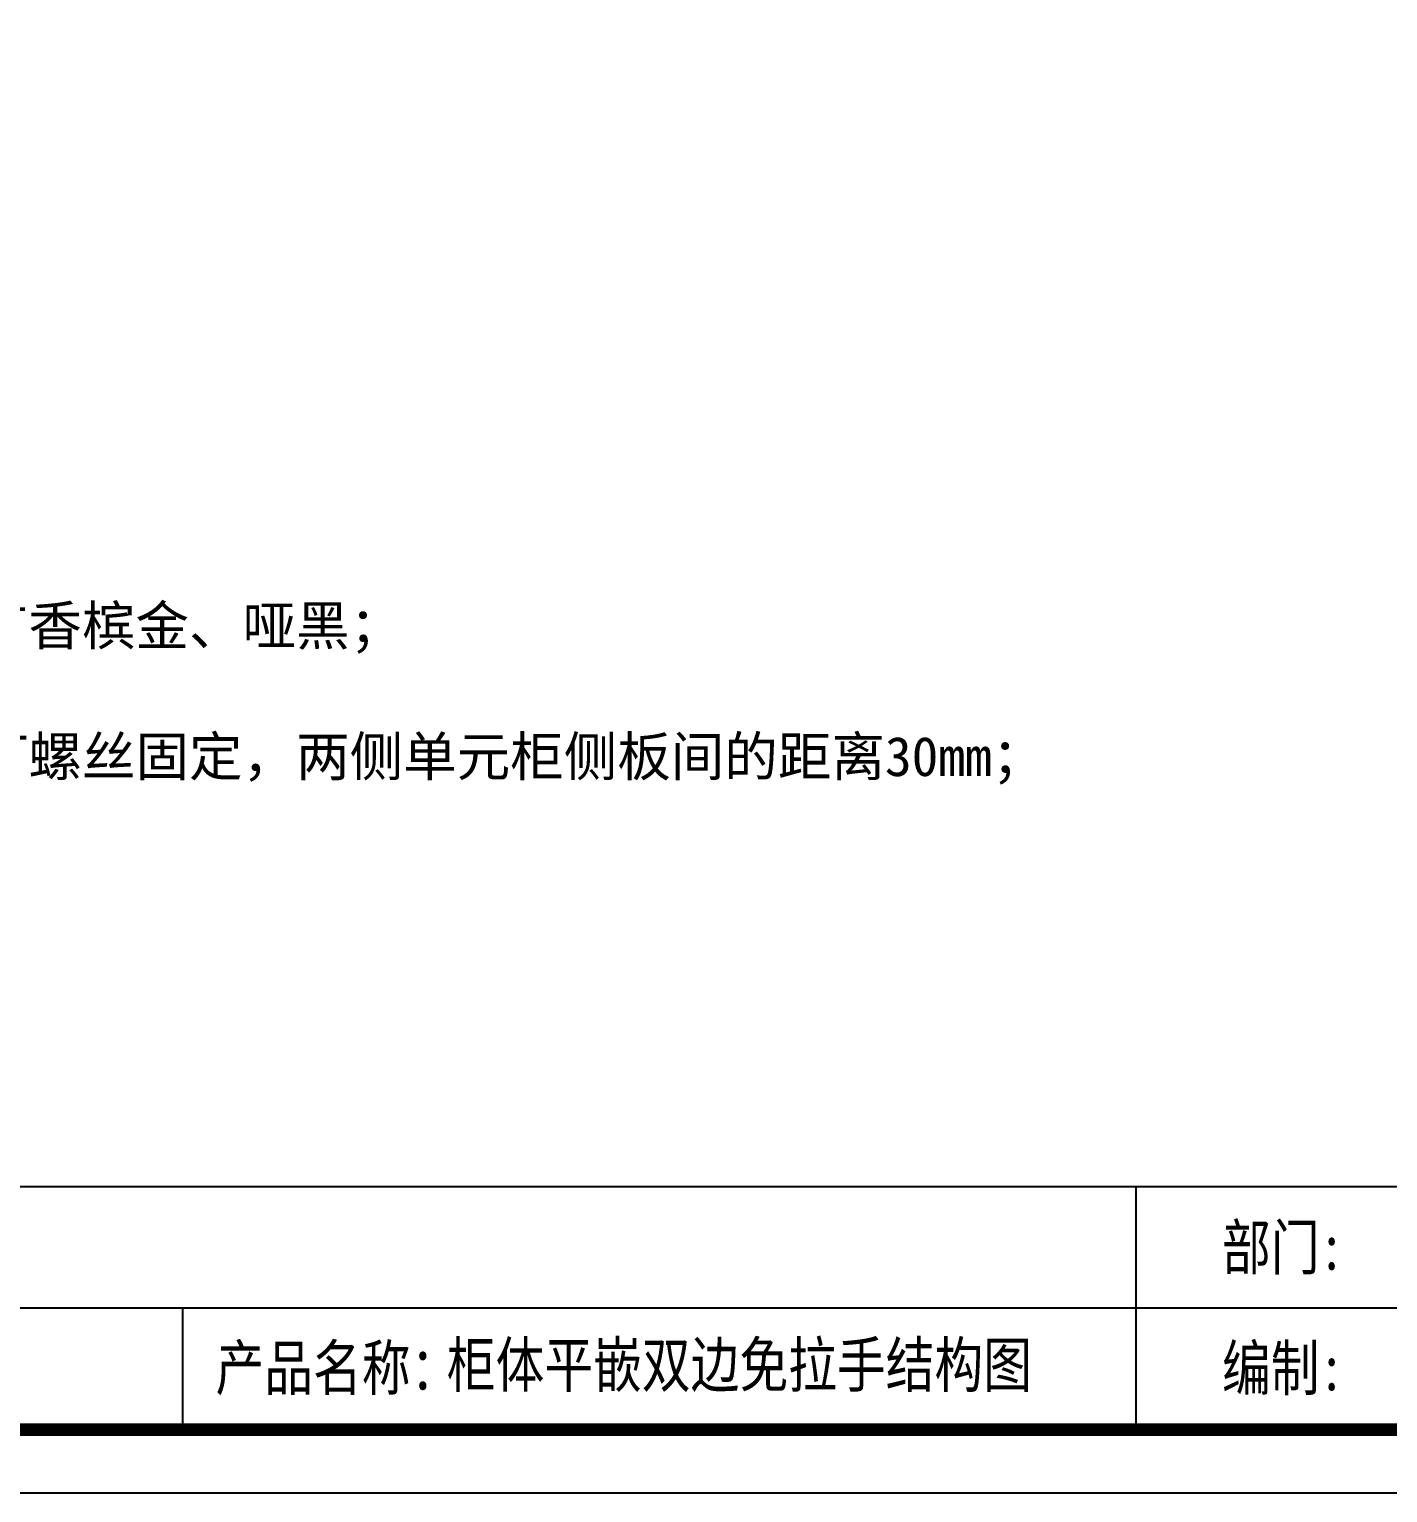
# Model space of a CAD drawing. Header units: millimetres. Extents: x 0 to 1097966, y -63096 to 223085.
# Drawn here: x 338150.9 to 338296, y -59791.1 to -59634.8 of the extents above; entities that cross this region are included whole.
import ezdxf

# ---------------------------------------------------------------- set-up
doc = ezdxf.new("R2010")
doc.units = ezdxf.units.MM
doc.layers.add('DZ-文字说明', color=1, linetype='Continuous')
doc.styles.add('DZ-宋体2.5', font='', dxfattribs={"width": 0.8, "height": 2.5})
doc.styles.add('宋体', font='')
doc.styles.get('DZ-宋体2.5').set_extended_font_data('SimSun')
doc.styles.get('宋体').set_extended_font_data('SimSun')

msp = doc.modelspace()

# ---------------------------------------------------------------- linework, layer by layer
msp.add_lwpolyline([(337985.218, -59791.148), (338552.218, -59791.148), (338552.218, -59390.198), (337985.218, -59390.198)], close=True)
at = {"const_width": 1.35}
msp.add_lwpolyline([(337991.968, -59784.398), (338545.468, -59784.398), (338545.468, -59396.948), (337991.968, -59396.948)], close=True, dxfattribs=at)
at = {"layer": 'DZ-文字说明', "color": 7}
for p, q in [((338269.083, -59784.398), (338269.083, -59758.42)), ((338081.299, -59771.409), (338545.468, -59771.409)), ((338167.217, -59771.409), (338167.217, -59784.398))]:
    msp.add_line(p, q, dxfattribs=at)
msp.add_lwpolyline([(337991.968, -59758.42), (338545.468, -59758.42), (338545.468, -59784.398), (337991.968, -59784.398)], close=True, dxfattribs=at)

# ---------------------------------------------------------------- texts
at = {"style": 'DZ-宋体2.5', "width": 0.8}
for s, p in [('部门:', (338278.26, -59767.314)), ('产品名称：', (338170.757, -59780.181)), ('编制:', (338278.26, -59780.211))]:
    msp.add_text(s, height=4.7732, dxfattribs=at).set_placement(p)
at = {"insert": (338022.111, -59705.733), "char_height": 4.19232, "width": 369.85571, "attachment_point": 4, "style": '宋体'}
msp.add_mtext('\\P工艺标准：{\\H1.41352x; }\\P1、适用于橱柜高柜对开门免拉手，可选常规颜色有香槟金、哑黑；\\P2、此款柜体免拉手只适用于18mm柜体侧板；{\\H1.45383x; }\\P3、免拉手靠两侧单元柜侧板互卡，再在两侧板处打螺丝固定，两侧单元柜侧板间的距离30mm；\\P4、门板与开门处的侧板预留1.5mm免拉手安装位；\\P5、免拉手长度尺寸与安装位的柜体侧板高度一致。', dxfattribs=at)
at = {"color": 2, "style": 'DZ-宋体2.5', "width": 0.8}
msp.add_attdef('柜体平嵌双边免拉手结构图', (338195.463, -59779.858), '', height=4.773, dxfattribs=at)

doc.saveas('drawing.dxf')
